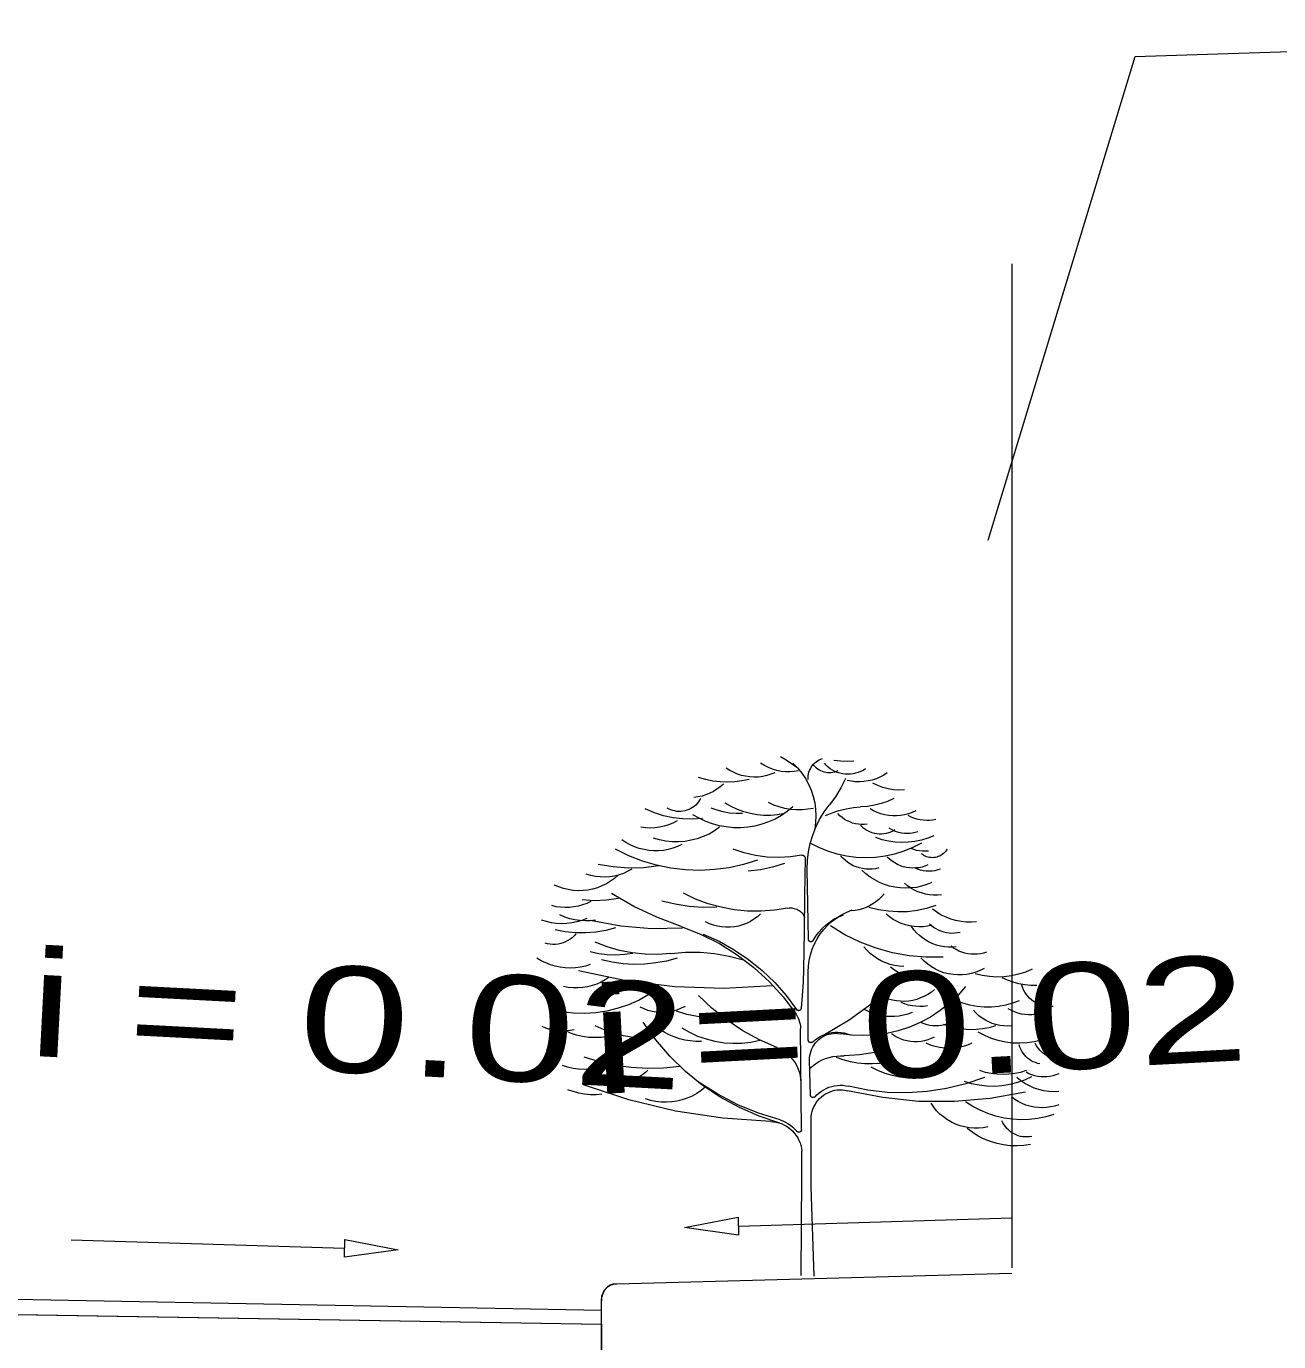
# Model space of a CAD drawing. Header units: metres. Extents: x 533049 to 537618, y 1849954 to 1852676.
# Drawn here: x 534394.6 to 534492.3, y 1850106.9 to 1850209.5 of the extents above; entities that cross this region are included whole.
import ezdxf

# ---------------------------------------------------------------- set-up
doc = ezdxf.new("R2010")
doc.units = ezdxf.units.M
doc.header["$LTSCALE"] = 2
for name, color, linetype, lineweight in [('2', 7, 'Continuous', 13), ('21', 7, 'Continuous', 13), ('3', 7, 'Continuous', 13), ('58', 7, 'Continuous', 13), ('59', 7, 'Continuous', 13), ('60', 7, 'Continuous', 13)]:
    doc.layers.add(name, color=color, linetype=linetype, lineweight=lineweight)

msp = doc.modelspace()

# ---------------------------------------------------------------- linework, layer by layer
at = {"layer": '2'}
for p, q in [((534455.58, 1850138.27), (534455.5, 1850143.75)), ((534455.57, 1850130.4), (534455.57, 1850135.72)), ((534455.05, 1850123.42), (534454.97, 1850131.3)), ((534455.74, 1850126.11), (534455.68, 1850128.84))]:
    msp.add_line(p, q, dxfattribs=at)
for points in [[(534453.41, 1850152.53), (534453.84, 1850152.26), (534454.26, 1850151.99), (534454.68, 1850151.71)], [(534452.97, 1850151.26), (534452.66, 1850151.14), (534452.34, 1850151.04), (534452.02, 1850150.97), (534451.69, 1850150.93), (534451.35, 1850150.92), (534451.02, 1850150.94), (534450.69, 1850150.99), (534450.37, 1850151.06), (534450.05, 1850151.16), (534449.75, 1850151.3), (534449.46, 1850151.45), (534449.18, 1850151.63)], [(534454.82, 1850151.41), (534454.48, 1850151.36), (534454.14, 1850151.33), (534453.79, 1850151.34), (534453.45, 1850151.37), (534453.11, 1850151.44), (534452.78, 1850151.54), (534452.46, 1850151.67), (534452.15, 1850151.82), (534451.85, 1850152.01)], [(534454.38, 1850152.01), (534454.74, 1850151.64), (534455.06, 1850151.24), (534455.35, 1850150.82), (534455.59, 1850150.37), (534455.8, 1850149.9), (534455.96, 1850149.41), (534456.08, 1850148.91), (534456.15, 1850148.41), (534456.17, 1850147.89), (534456.15, 1850147.38), (534456.09, 1850146.88)], [(534455.57, 1850150.74), (534455.56, 1850150.88), (534455.57, 1850151.03), (534455.6, 1850151.17), (534455.63, 1850151.3), (534455.68, 1850151.44), (534455.74, 1850151.57), (534455.8, 1850151.69), (534455.88, 1850151.81), (534455.97, 1850151.92), (534456.07, 1850152.02), (534456.18, 1850152.11), (534456.3, 1850152.2), (534456.42, 1850152.27), (534456.55, 1850152.33), (534456.68, 1850152.38)], [(534457.87, 1850151.41), (534457.75, 1850151.36), (534457.62, 1850151.31), (534457.48, 1850151.28), (534457.35, 1850151.26), (534457.21, 1850151.26), (534457.08, 1850151.26), (534456.94, 1850151.28), (534456.81, 1850151.31), (534456.68, 1850151.35), (534456.55, 1850151.4), (534456.43, 1850151.47), (534456.32, 1850151.54), (534456.21, 1850151.63), (534456.11, 1850151.72), (534456.02, 1850151.82), (534455.94, 1850151.93)], [(534460.03, 1850151.56), (534459.85, 1850151.45), (534459.66, 1850151.36), (534459.47, 1850151.28), (534459.27, 1850151.22), (534459.07, 1850151.17), (534458.86, 1850151.15), (534458.65, 1850151.14), (534458.45, 1850151.15), (534458.24, 1850151.18), (534458.04, 1850151.23), (534457.84, 1850151.29), (534457.65, 1850151.37), (534457.46, 1850151.47), (534457.29, 1850151.58), (534457.12, 1850151.71), (534456.97, 1850151.85), (534456.83, 1850152.01)], [(534459.13, 1850152.16), (534458.61, 1850152.13), (534458.09, 1850152.16), (534457.57, 1850152.23)], [(534450.96, 1850150.74), (534450.4, 1850150.62), (534449.84, 1850150.55), (534449.27, 1850150.52), (534448.7, 1850150.55), (534448.13, 1850150.61), (534447.57, 1850150.73), (534447.02, 1850150.89)], [(534458.47, 1850150.82), (534458.11, 1850150.09), (534457.69, 1850149.39), (534457.21, 1850148.74)], [(534461.73, 1850151.26), (534461.46, 1850151.08), (534461.17, 1850150.93), (534460.87, 1850150.8), (534460.56, 1850150.69), (534460.24, 1850150.62), (534459.92, 1850150.57), (534459.59, 1850150.55), (534459.26, 1850150.56), (534458.94, 1850150.6), (534458.61, 1850150.67)], [(534448.96, 1850150.37), (534448.71, 1850150.16), (534448.45, 1850149.97), (534448.18, 1850149.8), (534447.89, 1850149.66), (534447.59, 1850149.53), (534447.29, 1850149.44), (534446.97, 1850149.37), (534446.65, 1850149.33)], [(534463.07, 1850149.92), (534462.65, 1850149.91), (534462.23, 1850149.94), (534461.81, 1850150.01), (534461.4, 1850150.12), (534461, 1850150.26), (534460.62, 1850150.44)], [(534447.32, 1850147.69), (534446.56, 1850147.64), (534445.8, 1850147.66), (534445.04, 1850147.75), (534444.29, 1850147.91), (534443.57, 1850148.14), (534442.86, 1850148.44)], [(534447.17, 1850149.25), (534447.09, 1850149.12), (534447, 1850148.98), (534446.9, 1850148.86), (534446.79, 1850148.74), (534446.67, 1850148.64), (534446.54, 1850148.55), (534446.4, 1850148.46), (534446.26, 1850148.39), (534446.11, 1850148.34), (534445.96, 1850148.29), (534445.8, 1850148.26), (534445.64, 1850148.24), (534445.48, 1850148.24), (534445.32, 1850148.25), (534445.16, 1850148.28), (534445.01, 1850148.32), (534444.86, 1850148.37), (534444.71, 1850148.43), (534444.57, 1850148.51)], [(534454.38, 1850148.59), (534453.94, 1850148.23), (534453.48, 1850147.92), (534452.99, 1850147.65), (534452.48, 1850147.42), (534451.95, 1850147.24), (534451.41, 1850147.1), (534450.86, 1850147.01), (534450.3, 1850146.97), (534449.74, 1850146.97), (534449.18, 1850147.03), (534448.63, 1850147.13), (534448.09, 1850147.28), (534447.57, 1850147.47), (534447.06, 1850147.71), (534446.58, 1850147.99)], [(534450.44, 1850148.07), (534449.94, 1850148.07), (534449.44, 1850148.11), (534448.94, 1850148.2), (534448.46, 1850148.33), (534447.99, 1850148.51)], [(534453.71, 1850148.07), (534453.18, 1850147.97), (534452.65, 1850147.93), (534452.12, 1850147.93), (534451.59, 1850147.98), (534451.06, 1850148.07), (534450.55, 1850148.21), (534450.05, 1850148.39), (534449.57, 1850148.62), (534449.1, 1850148.88)], [(534455.99, 1850148.48), (534455.55, 1850148.41), (534455.1, 1850148.37), (534454.65, 1850148.37), (534454.2, 1850148.4), (534453.75, 1850148.48), (534453.31, 1850148.59), (534452.89, 1850148.74), (534452.47, 1850148.93)], [(534455.5, 1850143.75), (534455.52, 1850144.43), (534455.59, 1850145.09), (534455.73, 1850145.75), (534455.92, 1850146.39), (534456.16, 1850147.02), (534456.46, 1850147.62), (534456.81, 1850148.2), (534457.21, 1850148.74)], [(534456.91, 1850147.92), (534457.43, 1850148.14), (534457.97, 1850148.32), (534458.52, 1850148.45), (534459.09, 1850148.54), (534459.65, 1850148.59)], [(534462.25, 1850149.25), (534461.76, 1850149.03), (534461.25, 1850148.85), (534460.73, 1850148.72), (534460.19, 1850148.63), (534459.65, 1850148.59)], [(534463.96, 1850148.29), (534463.68, 1850148.16), (534463.39, 1850148.05), (534463.09, 1850147.97), (534462.78, 1850147.92), (534462.47, 1850147.89), (534462.16, 1850147.89), (534461.85, 1850147.92), (534461.54, 1850147.97), (534461.24, 1850148.05), (534460.95, 1850148.16), (534460.67, 1850148.28), (534460.4, 1850148.44)], [(534445.34, 1850147.51), (534445.01, 1850147.34), (534444.68, 1850147.2), (534444.33, 1850147.09), (534443.97, 1850147.02), (534443.61, 1850146.97), (534443.24, 1850146.95), (534442.87, 1850146.97), (534442.51, 1850147.01)], [(534460.17, 1850147.25), (534459.94, 1850147.23), (534459.71, 1850147.22), (534459.48, 1850147.24), (534459.26, 1850147.28), (534459.03, 1850147.34), (534458.81, 1850147.42), (534458.6, 1850147.51), (534458.4, 1850147.62), (534458.21, 1850147.76), (534458.04, 1850147.9), (534457.87, 1850148.07)], [(534465.52, 1850147.62), (534465.28, 1850147.57), (534465.04, 1850147.54), (534464.79, 1850147.53), (534464.54, 1850147.55), (534464.3, 1850147.58), (534464.05, 1850147.63), (534463.82, 1850147.71), (534463.59, 1850147.8), (534463.37, 1850147.92)], [(534448.66, 1850147.01), (534448.26, 1850146.73), (534447.83, 1850146.48), (534447.38, 1850146.28), (534446.91, 1850146.11), (534446.43, 1850145.99), (534445.94, 1850145.9), (534445.45, 1850145.87), (534444.95, 1850145.87), (534444.46, 1850145.92), (534443.97, 1850146.02), (534443.5, 1850146.15)], [(534462.33, 1850146.8), (534462.17, 1850146.71), (534462, 1850146.63), (534461.83, 1850146.57), (534461.65, 1850146.52), (534461.47, 1850146.49), (534461.29, 1850146.47), (534461.11, 1850146.47), (534460.92, 1850146.49), (534460.74, 1850146.52), (534460.56, 1850146.57), (534460.39, 1850146.64), (534460.23, 1850146.72), (534460.07, 1850146.81), (534459.92, 1850146.92), (534459.78, 1850147.04), (534459.65, 1850147.17)], [(534464.11, 1850146.65), (534463.91, 1850146.59), (534463.7, 1850146.55), (534463.49, 1850146.52), (534463.28, 1850146.52), (534463.07, 1850146.53), (534462.86, 1850146.55), (534462.65, 1850146.6), (534462.45, 1850146.66), (534462.25, 1850146.74), (534462.06, 1850146.84), (534461.88, 1850146.95)], [(534445.71, 1850145.66), (534445.37, 1850145.5), (534445.01, 1850145.37), (534444.64, 1850145.27), (534444.27, 1850145.2), (534443.89, 1850145.17), (534443.51, 1850145.17), (534443.13, 1850145.2), (534442.76, 1850145.26), (534442.39, 1850145.35), (534442.03, 1850145.48), (534441.68, 1850145.63), (534441.35, 1850145.82), (534441.04, 1850146.03)], [(534464.41, 1850145.76), (534463.73, 1850145.42), (534463.03, 1850145.14), (534462.31, 1850144.92), (534461.57, 1850144.76), (534460.82, 1850144.66), (534460.06, 1850144.63), (534459.31, 1850144.66), (534458.56, 1850144.76), (534457.82, 1850144.92), (534457.09, 1850145.14), (534456.39, 1850145.42), (534455.72, 1850145.76)], [(534465.38, 1850146.35), (534464.9, 1850146.16), (534464.4, 1850146.01), (534463.9, 1850145.9), (534463.38, 1850145.84), (534462.87, 1850145.82), (534462.35, 1850145.85), (534461.84, 1850145.92), (534461.33, 1850146.04), (534460.84, 1850146.21)], [(534464.96, 1850145.14), (534464.73, 1850145.13), (534464.49, 1850145.13), (534464.26, 1850145.16), (534464.03, 1850145.2), (534463.8, 1850145.26), (534463.58, 1850145.35)], [(534451.61, 1850144.43), (534450.52, 1850144.09), (534449.41, 1850143.85), (534448.27, 1850143.7), (534447.13, 1850143.64), (534445.99, 1850143.68), (534444.85, 1850143.82), (534443.73, 1850144.05), (534442.64, 1850144.37), (534441.57, 1850144.79), (534440.54, 1850145.29)], [(534455.08, 1850144.82), (534454.18, 1850144.69), (534453.27, 1850144.65), (534452.36, 1850144.68), (534451.46, 1850144.81), (534450.57, 1850145.01), (534449.71, 1850145.29)], [(534455.08, 1850144.82), (534455.1, 1850144.82), (534455.11, 1850144.82), (534455.13, 1850144.82), (534455.15, 1850144.82), (534455.17, 1850144.81), (534455.18, 1850144.81), (534455.2, 1850144.8), (534455.22, 1850144.79), (534455.23, 1850144.78), (534455.25, 1850144.77), (534455.26, 1850144.76), (534455.27, 1850144.75), (534455.28, 1850144.73), (534455.29, 1850144.72), (534455.3, 1850144.7), (534455.31, 1850144.68), (534455.31, 1850144.67), (534455.32, 1850144.65), (534455.32, 1850144.63), (534455.32, 1850144.61)], [(534455.32, 1850144.61), (534455.29, 1850141.72), (534455.25, 1850138.82), (534455.2, 1850135.93)], [(534461.07, 1850143.83), (534460.82, 1850143.77), (534460.57, 1850143.74), (534460.31, 1850143.73), (534460.06, 1850143.74), (534459.81, 1850143.78), (534459.56, 1850143.84), (534459.32, 1850143.91), (534459.08, 1850144.01), (534458.86, 1850144.13), (534458.65, 1850144.27), (534458.45, 1850144.43), (534458.26, 1850144.6), (534458.09, 1850144.79)], [(534464.91, 1850144.07), (534464.68, 1850143.98), (534464.45, 1850143.9), (534464.21, 1850143.85), (534463.96, 1850143.83), (534463.72, 1850143.82), (534463.47, 1850143.83), (534463.23, 1850143.87), (534462.99, 1850143.93), (534462.76, 1850144.01), (534462.53, 1850144.1), (534462.32, 1850144.22), (534462.11, 1850144.36), (534461.92, 1850144.51), (534461.74, 1850144.68)], [(534466.42, 1850145.31), (534466.35, 1850145.21), (534466.29, 1850145.12), (534466.21, 1850145.03), (534466.12, 1850144.95), (534466.03, 1850144.88), (534465.93, 1850144.82), (534465.83, 1850144.76), (534465.72, 1850144.72), (534465.61, 1850144.68), (534465.5, 1850144.65), (534465.38, 1850144.64), (534465.27, 1850144.63), (534465.15, 1850144.64), (534465.04, 1850144.65), (534464.92, 1850144.68), (534464.81, 1850144.71), (534464.7, 1850144.75), (534464.6, 1850144.81), (534464.5, 1850144.87), (534464.41, 1850144.94)], [(534440.75, 1850143.28), (534440.46, 1850143.02), (534440.15, 1850142.8), (534439.82, 1850142.6), (534439.48, 1850142.43), (534439.12, 1850142.29), (534438.75, 1850142.18), (534438.38, 1850142.11), (534438, 1850142.07), (534437.61, 1850142.06), (534437.23, 1850142.08), (534436.85, 1850142.14), (534436.48, 1850142.23), (534436.11, 1850142.35), (534435.76, 1850142.5)], [(534441.82, 1850143.75), (534441.5, 1850143.57), (534441.16, 1850143.41), (534440.81, 1850143.29), (534440.45, 1850143.2), (534440.08, 1850143.15), (534439.71, 1850143.12), (534439.34, 1850143.13), (534438.97, 1850143.17), (534438.61, 1850143.24), (534438.25, 1850143.34)], [(534443.91, 1850143.99), (534442.72, 1850143.85), (534441.53, 1850143.82), (534440.35, 1850143.91), (534439.17, 1850144.11)], [(534453.71, 1850144.18), (534452.78, 1850143.89), (534451.84, 1850143.69), (534450.88, 1850143.57)], [(534465.22, 1850142.69), (534464.83, 1850142.53), (534464.42, 1850142.41), (534464.01, 1850142.32), (534463.59, 1850142.27), (534463.17, 1850142.25), (534462.75, 1850142.27), (534462.33, 1850142.33), (534461.92, 1850142.42), (534461.52, 1850142.55), (534461.13, 1850142.71), (534460.76, 1850142.9), (534460.4, 1850143.12), (534460.06, 1850143.38), (534459.75, 1850143.66)], [(534465.9, 1850143.75), (534465.68, 1850143.68), (534465.46, 1850143.62), (534465.23, 1850143.59), (534465, 1850143.58), (534464.77, 1850143.59), (534464.54, 1850143.62), (534464.32, 1850143.67), (534464.1, 1850143.74), (534463.89, 1850143.83)], [(534465.97, 1850141.74), (534465.66, 1850141.72), (534465.35, 1850141.72), (534465.03, 1850141.74), (534464.73, 1850141.8), (534464.42, 1850141.88), (534464.13, 1850141.98), (534463.85, 1850142.11), (534463.57, 1850142.26), (534463.31, 1850142.44), (534463.07, 1850142.64)], [(534440.78, 1850141.46), (534439.83, 1850141.32), (534438.88, 1850141.28), (534437.93, 1850141.34)], [(534445.65, 1850139.26), (534443.77, 1850139.98), (534441.96, 1850140.83), (534440.21, 1850141.83)], [(534448.44, 1850140.77), (534447.35, 1850140.75), (534446.27, 1850140.83), (534445.2, 1850141), (534444.15, 1850141.25)], [(534453.97, 1850140.69), (534452.94, 1850140.53), (534451.89, 1850140.45), (534450.84, 1850140.46), (534449.8, 1850140.57), (534448.77, 1850140.76), (534447.76, 1850141.04), (534446.78, 1850141.41), (534445.83, 1850141.86)], [(534461.49, 1850141.82), (534461.29, 1850141.59), (534461.08, 1850141.38), (534460.85, 1850141.19), (534460.61, 1850141.03), (534460.35, 1850140.88), (534460.08, 1850140.75), (534459.81, 1850140.65), (534459.52, 1850140.57), (534459.23, 1850140.51), (534458.93, 1850140.48)], [(534438.61, 1850141.21), (534438.3, 1850141.07), (534437.97, 1850140.95), (534437.63, 1850140.85), (534437.29, 1850140.79), (534436.94, 1850140.75), (534436.6, 1850140.74), (534436.25, 1850140.76), (534435.9, 1850140.81), (534435.56, 1850140.89)], [(534451.86, 1850140.24), (534451.61, 1850140.02), (534451.34, 1850139.83), (534451.06, 1850139.65), (534450.76, 1850139.51), (534450.45, 1850139.39), (534450.13, 1850139.3), (534449.81, 1850139.24), (534449.48, 1850139.2), (534449.15, 1850139.2), (534448.81, 1850139.23), (534448.49, 1850139.29), (534448.17, 1850139.37), (534447.86, 1850139.48), (534447.55, 1850139.63)], [(534453.97, 1850140.69), (534454.08, 1850140.71), (534454.18, 1850140.72), (534454.28, 1850140.71), (534454.38, 1850140.7), (534454.48, 1850140.68), (534454.58, 1850140.65), (534454.68, 1850140.62), (534454.77, 1850140.57), (534454.86, 1850140.52), (534454.94, 1850140.46), (534455.02, 1850140.39), (534455.09, 1850140.32), (534455.15, 1850140.24), (534455.21, 1850140.15), (534455.26, 1850140.06), (534455.3, 1850139.97)], [(534455.57, 1850135.72), (534455.59, 1850136.17), (534455.65, 1850136.62), (534455.75, 1850137.06), (534455.89, 1850137.49), (534456.06, 1850137.91), (534456.27, 1850138.3), (534456.51, 1850138.68), (534456.79, 1850139.04), (534457.1, 1850139.37), (534457.43, 1850139.67), (534457.79, 1850139.94), (534458.17, 1850140.18), (534458.57, 1850140.39), (534458.99, 1850140.56)], [(534465.53, 1850140.89), (534464.8, 1850140.67), (534464.06, 1850140.51), (534463.31, 1850140.42), (534462.55, 1850140.4), (534461.8, 1850140.45), (534461.05, 1850140.56), (534460.31, 1850140.74)], [(534465.22, 1850139.36), (534464.88, 1850139.29), (534464.54, 1850139.25), (534464.19, 1850139.24), (534463.84, 1850139.26), (534463.5, 1850139.31), (534463.16, 1850139.39), (534462.83, 1850139.51), (534462.51, 1850139.65), (534462.2, 1850139.82), (534461.91, 1850140.01), (534461.64, 1850140.23)], [(534468.71, 1850139.63), (534468.31, 1850139.6), (534467.9, 1850139.6), (534467.49, 1850139.65), (534467.09, 1850139.72), (534466.7, 1850139.84), (534466.32, 1850139.98), (534465.95, 1850140.16), (534465.6, 1850140.37), (534465.27, 1850140.61)], [(534438.29, 1850139.89), (534437.92, 1850139.74), (534437.53, 1850139.63), (534437.14, 1850139.55), (534436.74, 1850139.5), (534436.34, 1850139.48), (534435.93, 1850139.5), (534435.54, 1850139.56), (534435.14, 1850139.65), (534434.76, 1850139.77)], [(534438.97, 1850139.77), (534438.57, 1850139.71), (534438.16, 1850139.7), (534437.76, 1850139.72), (534437.36, 1850139.78), (534436.96, 1850139.87), (534436.58, 1850140), (534436.2, 1850140.17)], [(534445.75, 1850139.13), (534443.34, 1850139.09), (534440.94, 1850139.29), (534438.57, 1850139.73)], [(534445.65, 1850139.26), (534447.17, 1850138.66), (534448.64, 1850137.93), (534450.03, 1850137.06), (534451.33, 1850136.06), (534452.54, 1850134.95), (534453.64, 1850133.74), (534454.62, 1850132.42)], [(534455.96, 1850138.18), (534456.17, 1850138.51), (534456.4, 1850138.83), (534456.67, 1850139.12), (534456.96, 1850139.39), (534457.27, 1850139.63), (534457.6, 1850139.85), (534457.95, 1850140.03), (534458.32, 1850140.18)], [(534466.09, 1850136.86), (534464.77, 1850136.86), (534463.45, 1850136.98), (534462.14, 1850137.22), (534460.86, 1850137.57), (534459.62, 1850138.04), (534458.43, 1850138.62), (534457.3, 1850139.31)], [(534467.12, 1850137.68), (534466.81, 1850137.65), (534466.5, 1850137.65), (534466.19, 1850137.68), (534465.89, 1850137.74), (534465.59, 1850137.81), (534465.3, 1850137.92), (534465.01, 1850138.05), (534464.75, 1850138.2), (534464.49, 1850138.37), (534464.25, 1850138.57), (534464.03, 1850138.78), (534463.82, 1850139.01), (534463.64, 1850139.26)], [(534467.42, 1850138.8), (534467.21, 1850138.76), (534466.99, 1850138.74), (534466.78, 1850138.73), (534466.56, 1850138.74), (534466.35, 1850138.77), (534466.14, 1850138.82), (534465.93, 1850138.89), (534465.73, 1850138.97), (534465.54, 1850139.07), (534465.35, 1850139.19), (534465.18, 1850139.32), (534465.02, 1850139.47)], [(534437.45, 1850138.68), (534437.31, 1850138.53), (534437.16, 1850138.39), (534437, 1850138.27), (534436.82, 1850138.16), (534436.64, 1850138.07), (534436.45, 1850137.99), (534436.26, 1850137.93), (534436.05, 1850137.89), (534435.85, 1850137.87), (534435.65, 1850137.86), (534435.44, 1850137.88), (534435.24, 1850137.91), (534435.04, 1850137.96)], [(534440.54, 1850139.17), (534439.77, 1850138.96), (534438.99, 1850138.83), (534438.2, 1850138.77), (534437.41, 1850138.78), (534436.62, 1850138.86), (534435.84, 1850139)], [(534447.37, 1850138.66), (534448.61, 1850138.11), (534449.8, 1850137.45), (534450.92, 1850136.7), (534451.98, 1850135.84), (534452.96, 1850134.9), (534453.85, 1850133.88), (534454.65, 1850132.79)], [(534455.96, 1850138.18), (534455.95, 1850138.16), (534455.94, 1850138.15), (534455.93, 1850138.13), (534455.92, 1850138.12), (534455.9, 1850138.11), (534455.89, 1850138.1), (534455.87, 1850138.09), (534455.85, 1850138.09), (534455.84, 1850138.08), (534455.82, 1850138.08), (534455.8, 1850138.07), (534455.78, 1850138.07), (534455.77, 1850138.07), (534455.75, 1850138.07), (534455.73, 1850138.08), (534455.71, 1850138.08), (534455.7, 1850138.09), (534455.68, 1850138.1), (534455.67, 1850138.11), (534455.65, 1850138.12), (534455.64, 1850138.13), (534455.63, 1850138.14), (534455.62, 1850138.16), (534455.61, 1850138.17), (534455.6, 1850138.19), (534455.59, 1850138.2), (534455.59, 1850138.22), (534455.58, 1850138.24), (534455.58, 1850138.26), (534455.58, 1850138.27)], [(534441.9, 1850137.16), (534441.23, 1850137.07), (534440.56, 1850137.03), (534439.89, 1850137.06), (534439.23, 1850137.14), (534438.57, 1850137.29)], [(534444.85, 1850137.16), (534443.85, 1850137.09), (534442.84, 1850137.1), (534441.84, 1850137.2), (534440.85, 1850137.39), (534439.88, 1850137.67), (534438.94, 1850138.03)], [(534444.85, 1850137.16), (534445.99, 1850137.25), (534447.13, 1850137.25), (534448.27, 1850137.15), (534449.4, 1850136.96), (534450.51, 1850136.67)], [(534463.02, 1850136.14), (534462.67, 1850136.17), (534462.31, 1850136.22), (534461.96, 1850136.31), (534461.63, 1850136.42), (534461.3, 1850136.57), (534460.98, 1850136.74), (534460.68, 1850136.94), (534460.4, 1850137.16), (534460.14, 1850137.41), (534459.91, 1850137.68)], [(534469.47, 1850137.27), (534469.24, 1850137.19), (534469, 1850137.14), (534468.76, 1850137.11), (534468.51, 1850137.1), (534468.27, 1850137.11), (534468.03, 1850137.14), (534467.79, 1850137.19), (534467.56, 1850137.26), (534467.33, 1850137.35), (534467.11, 1850137.46), (534466.9, 1850137.58), (534466.71, 1850137.73)], [(534438.57, 1850136.3), (534438.2, 1850136.18), (534437.81, 1850136.1), (534437.42, 1850136.04), (534437.02, 1850136.02), (534436.62, 1850136.04), (534436.23, 1850136.08), (534435.84, 1850136.16), (534435.46, 1850136.27), (534435.09, 1850136.42), (534434.73, 1850136.59), (534434.39, 1850136.79)], [(534445.34, 1850136.79), (534444.52, 1850136.57), (534443.67, 1850136.42), (534442.82, 1850136.33), (534441.97, 1850136.31), (534441.12, 1850136.36), (534440.27, 1850136.48), (534439.44, 1850136.67)], [(534469.31, 1850135.99), (534468.99, 1850135.83), (534468.65, 1850135.69), (534468.31, 1850135.59), (534467.95, 1850135.52), (534467.59, 1850135.49), (534467.23, 1850135.48), (534466.87, 1850135.51), (534466.51, 1850135.57), (534466.16, 1850135.66), (534465.82, 1850135.78), (534465.5, 1850135.93), (534465.18, 1850136.11), (534464.89, 1850136.32), (534464.61, 1850136.55), (534464.35, 1850136.81)], [(534440.05, 1850135.32), (534439.74, 1850135.11), (534439.41, 1850134.93), (534439.07, 1850134.77), (534438.71, 1850134.65), (534438.35, 1850134.56), (534437.98, 1850134.5), (534437.6, 1850134.47), (534437.23, 1850134.47), (534436.85, 1850134.51), (534436.48, 1850134.58)], [(534452.78, 1850134.64), (534448.98, 1850134.43), (534445.16, 1850134.56), (534441.38, 1850135.02), (534437.65, 1850135.81)], [(534455.2, 1850135.93), (534455.17, 1850134.91), (534455.11, 1850133.89), (534455.02, 1850132.88)], [(534464.92, 1850135.53), (534464.69, 1850135.45), (534464.45, 1850135.4), (534464.22, 1850135.36), (534463.98, 1850135.35), (534463.74, 1850135.35), (534463.5, 1850135.38), (534463.26, 1850135.42), (534463.03, 1850135.49), (534462.81, 1850135.57), (534462.59, 1850135.68), (534462.38, 1850135.8), (534462.19, 1850135.94), (534462, 1850136.09)], [(534473.05, 1850135.94), (534472.52, 1850135.71), (534471.98, 1850135.54), (534471.42, 1850135.41), (534470.86, 1850135.34), (534470.29, 1850135.32), (534469.72, 1850135.36), (534469.15, 1850135.44), (534468.6, 1850135.58)], [(534473.41, 1850134.66), (534472.94, 1850134.66), (534472.47, 1850134.7), (534472.01, 1850134.79), (534471.56, 1850134.91), (534471.12, 1850135.07), (534470.7, 1850135.27)], [(534443.86, 1850134.45), (534443.14, 1850133.96), (534442.37, 1850133.52), (534441.56, 1850133.16), (534440.73, 1850132.88), (534439.87, 1850132.67), (534439, 1850132.53), (534438.12, 1850132.48), (534437.24, 1850132.5), (534436.36, 1850132.61)], [(534462.26, 1850134.71), (534460.57, 1850133.25), (534458.76, 1850131.95), (534456.84, 1850130.82)], [(534467.85, 1850134.58), (534467.25, 1850133.89), (534466.58, 1850133.27), (534465.87, 1850132.7), (534465.1, 1850132.2), (534464.3, 1850131.77), (534463.46, 1850131.41), (534462.59, 1850131.12), (534461.7, 1850130.92), (534460.8, 1850130.79), (534459.88, 1850130.75), (534458.97, 1850130.78), (534458.07, 1850130.9)], [(534465.43, 1850134.35), (534465.18, 1850134.15), (534464.91, 1850133.97), (534464.63, 1850133.82), (534464.34, 1850133.69), (534464.04, 1850133.58), (534463.73, 1850133.5), (534463.41, 1850133.45), (534463.09, 1850133.42), (534462.77, 1850133.43), (534462.45, 1850133.46), (534462.14, 1850133.51), (534461.83, 1850133.59), (534461.53, 1850133.7), (534461.24, 1850133.84)], [(534474.68, 1850133.02), (534474.48, 1850133.01), (534474.28, 1850133.02), (534474.08, 1850133.04), (534473.88, 1850133.08), (534473.69, 1850133.14), (534473.5, 1850133.22), (534473.32, 1850133.31), (534473.15, 1850133.42), (534472.99, 1850133.54), (534472.84, 1850133.67), (534472.7, 1850133.82), (534472.58, 1850133.98), (534472.47, 1850134.15), (534472.37, 1850134.33), (534472.29, 1850134.52), (534472.23, 1850134.71)], [(534445.97, 1850133.03), (534445.67, 1850132.88), (534445.36, 1850132.76), (534445.04, 1850132.67), (534444.71, 1850132.6), (534444.38, 1850132.57), (534444.05, 1850132.56), (534443.72, 1850132.59), (534443.39, 1850132.64), (534443.07, 1850132.72), (534442.76, 1850132.83), (534442.45, 1850132.96)], [(534453.12, 1850129.81), (534451.77, 1850130.42), (534450.48, 1850131.13), (534449.24, 1850131.95), (534448.08, 1850132.87), (534447, 1850133.87)], [(534464.87, 1850133.07), (534464.57, 1850133.03), (534464.27, 1850133.02), (534463.97, 1850133.04), (534463.68, 1850133.07), (534463.38, 1850133.13), (534463.1, 1850133.22), (534462.82, 1850133.33)], [(534472.03, 1850133.47), (534471.51, 1850133.28), (534470.97, 1850133.13), (534470.41, 1850133.03), (534469.86, 1850132.98), (534469.29, 1850132.98), (534468.74, 1850133.03), (534468.18, 1850133.13), (534467.64, 1850133.28), (534467.11, 1850133.47)], [(534448.64, 1850132.12), (534447.79, 1850132.13), (534446.94, 1850132.23), (534446.11, 1850132.41), (534445.3, 1850132.66)], [(534454.62, 1850132.42), (534454.71, 1850132.28), (534454.79, 1850132.12), (534454.85, 1850131.97), (534454.9, 1850131.8), (534454.94, 1850131.64), (534454.96, 1850131.47), (534454.97, 1850131.3)], [(534455.02, 1850132.88), (534455.02, 1850132.86), (534455.02, 1850132.84), (534455.01, 1850132.83), (534455, 1850132.81), (534454.99, 1850132.79), (534454.98, 1850132.78), (534454.97, 1850132.77), (534454.96, 1850132.75), (534454.95, 1850132.74), (534454.93, 1850132.73), (534454.92, 1850132.72), (534454.9, 1850132.71), (534454.89, 1850132.71), (534454.87, 1850132.7), (534454.85, 1850132.7), (534454.83, 1850132.69), (534454.82, 1850132.69), (534454.8, 1850132.7), (534454.78, 1850132.7), (534454.76, 1850132.7), (534454.75, 1850132.71), (534454.73, 1850132.72), (534454.71, 1850132.72), (534454.7, 1850132.73), (534454.68, 1850132.74), (534454.67, 1850132.76), (534454.66, 1850132.77), (534454.65, 1850132.79)], [(534463.69, 1850132.56), (534463.35, 1850132.43), (534463.01, 1850132.34), (534462.66, 1850132.27), (534462.3, 1850132.23), (534461.95, 1850132.23), (534461.59, 1850132.25), (534461.24, 1850132.31), (534460.89, 1850132.39), (534460.55, 1850132.5), (534460.22, 1850132.65), (534459.91, 1850132.81)], [(534471.42, 1850131.5), (534471.12, 1850131.49), (534470.82, 1850131.5), (534470.52, 1850131.54), (534470.22, 1850131.61), (534469.93, 1850131.7), (534469.66, 1850131.82), (534469.39, 1850131.96), (534469.13, 1850132.12), (534468.89, 1850132.3), (534468.67, 1850132.51), (534468.47, 1850132.73)], [(534474.13, 1850132.61), (534473.86, 1850132.51), (534473.59, 1850132.44), (534473.32, 1850132.39), (534473.04, 1850132.37), (534472.76, 1850132.36), (534472.48, 1850132.39), (534472.21, 1850132.43), (534471.93, 1850132.51), (534471.67, 1850132.6), (534471.42, 1850132.72), (534471.17, 1850132.85)], [(534437.3, 1850131.21), (534436.99, 1850131.15), (534436.67, 1850131.11), (534436.35, 1850131.1), (534436.04, 1850131.12), (534435.72, 1850131.16), (534435.41, 1850131.23), (534435.11, 1850131.33), (534434.81, 1850131.45)], [(534440.39, 1850130.78), (534439.91, 1850130.67), (534439.43, 1850130.61), (534438.94, 1850130.59), (534438.45, 1850130.61), (534437.96, 1850130.68), (534437.48, 1850130.79), (534437.02, 1850130.95), (534436.57, 1850131.14)], [(534443.48, 1850130.54), (534442.7, 1850130.54), (534441.92, 1850130.6), (534441.15, 1850130.73), (534440.39, 1850130.93), (534439.65, 1850131.19), (534438.94, 1850131.51)], [(534453.36, 1850123.93), (534451.75, 1850124.46), (534450.2, 1850125.13), (534448.71, 1850125.94), (534447.3, 1850126.89), (534445.99, 1850127.96), (534444.77, 1850129.14), (534443.67, 1850130.43), (534442.69, 1850131.81)], [(534447.24, 1850130.3), (534446.81, 1850130.29), (534446.37, 1850130.33), (534445.94, 1850130.4), (534445.52, 1850130.51), (534445.11, 1850130.65), (534444.71, 1850130.82), (534444.33, 1850131.03), (534443.97, 1850131.27)], [(534451.79, 1850130.36), (534451.1, 1850130.22), (534450.4, 1850130.14), (534449.7, 1850130.13), (534449, 1850130.17), (534448.31, 1850130.28), (534447.63, 1850130.46), (534446.97, 1850130.69), (534446.33, 1850130.98), (534445.73, 1850131.33)], [(534455.92, 1850130.25), (534456.1, 1850130.41), (534456.29, 1850130.55), (534456.5, 1850130.68), (534456.72, 1850130.78), (534456.94, 1850130.87), (534457.17, 1850130.94), (534457.41, 1850130.98), (534457.65, 1850131.01), (534457.89, 1850131.01), (534458.13, 1850131), (534458.37, 1850130.96), (534458.6, 1850130.9), (534458.83, 1850130.82)], [(534466.62, 1850131.75), (534466.41, 1850131.66), (534466.19, 1850131.59), (534465.97, 1850131.54), (534465.74, 1850131.51), (534465.52, 1850131.5), (534465.29, 1850131.51), (534465.06, 1850131.54), (534464.84, 1850131.59), (534464.62, 1850131.66), (534464.41, 1850131.75)], [(534470.19, 1850131.5), (534469.69, 1850131.36), (534469.18, 1850131.27), (534468.67, 1850131.22), (534468.15, 1850131.21), (534467.63, 1850131.25), (534467.12, 1850131.33), (534466.62, 1850131.46), (534466.13, 1850131.62)], [(534473.76, 1850130.39), (534473.21, 1850130.26), (534472.65, 1850130.18), (534472.08, 1850130.15), (534471.52, 1850130.17), (534470.95, 1850130.24), (534470.4, 1850130.36), (534469.86, 1850130.53), (534469.34, 1850130.75), (534468.84, 1850131.01)], [(534455.92, 1850130.25), (534455.9, 1850130.24), (534455.89, 1850130.23), (534455.88, 1850130.22), (534455.86, 1850130.21), (534455.84, 1850130.2), (534455.83, 1850130.2), (534455.81, 1850130.2), (534455.79, 1850130.19), (534455.77, 1850130.19), (534455.76, 1850130.19), (534455.74, 1850130.2), (534455.72, 1850130.2), (534455.7, 1850130.21), (534455.69, 1850130.21), (534455.67, 1850130.22), (534455.66, 1850130.23), (534455.64, 1850130.24), (534455.63, 1850130.25), (534455.62, 1850130.27), (534455.61, 1850130.28), (534455.6, 1850130.3), (534455.59, 1850130.31), (534455.58, 1850130.33), (534455.58, 1850130.34), (534455.58, 1850130.36), (534455.57, 1850130.38), (534455.57, 1850130.4)], [(534455.68, 1850128.84), (534455.68, 1850129.02), (534455.7, 1850129.2), (534455.74, 1850129.38), (534455.79, 1850129.55), (534455.85, 1850129.72), (534455.93, 1850129.88), (534456.03, 1850130.03), (534456.14, 1850130.18), (534456.26, 1850130.31), (534456.39, 1850130.44), (534456.53, 1850130.55), (534456.68, 1850130.65), (534456.84, 1850130.73), (534457, 1850130.8), (534457.17, 1850130.86), (534457.35, 1850130.9), (534457.53, 1850130.92), (534457.71, 1850130.93), (534457.89, 1850130.92), (534458.07, 1850130.9)], [(534465.39, 1850130.64), (534465.15, 1850130.52), (534464.9, 1850130.42), (534464.64, 1850130.35), (534464.37, 1850130.3), (534464.1, 1850130.27), (534463.83, 1850130.27), (534463.56, 1850130.29), (534463.29, 1850130.33), (534463.03, 1850130.4), (534462.78, 1850130.49), (534462.53, 1850130.6), (534462.29, 1850130.73), (534462.07, 1850130.88)], [(534468.34, 1850130.15), (534468, 1850130.01), (534467.65, 1850129.9), (534467.29, 1850129.83), (534466.93, 1850129.78), (534466.56, 1850129.77), (534466.19, 1850129.78), (534465.83, 1850129.83), (534465.47, 1850129.9), (534465.12, 1850130.01), (534464.78, 1850130.15)], [(534473.63, 1850128.54), (534473.46, 1850128.58), (534473.29, 1850128.64), (534473.13, 1850128.71), (534472.97, 1850128.79), (534472.83, 1850128.88), (534472.69, 1850128.99), (534472.56, 1850129.11), (534472.44, 1850129.24), (534472.33, 1850129.38), (534472.24, 1850129.53), (534472.15, 1850129.69), (534472.09, 1850129.85), (534472.03, 1850130.02)], [(534475.48, 1850128.79), (534475.25, 1850128.8), (534475.03, 1850128.84), (534474.81, 1850128.89), (534474.59, 1850128.96), (534474.38, 1850129.05), (534474.18, 1850129.16), (534474, 1850129.29), (534473.82, 1850129.43), (534473.66, 1850129.59), (534473.51, 1850129.76), (534473.38, 1850129.95), (534473.27, 1850130.15)], [(534445.54, 1850128.35), (534444.29, 1850128.22), (534443.03, 1850128.18), (534441.77, 1850128.25), (534440.52, 1850128.43), (534439.29, 1850128.7), (534438.09, 1850129.08)], [(534453.12, 1850129.81), (534453.37, 1850129.7), (534453.6, 1850129.57), (534453.82, 1850129.41), (534454.03, 1850129.24), (534454.22, 1850129.05), (534454.4, 1850128.84), (534454.55, 1850128.62), (534454.68, 1850128.38), (534454.79, 1850128.14), (534454.88, 1850127.88), (534454.94, 1850127.62), (534454.98, 1850127.35), (534455, 1850127.08)], [(534455.67, 1850128.18), (534455.9, 1850128.37), (534456.13, 1850128.55), (534456.38, 1850128.71), (534456.65, 1850128.85), (534456.92, 1850128.96), (534457.2, 1850129.05), (534457.49, 1850129.11), (534457.79, 1850129.15), (534458.08, 1850129.17), (534458.38, 1850129.16)], [(534461.7, 1850128.67), (534461.14, 1850128.58), (534460.56, 1850128.54), (534459.99, 1850128.54), (534459.42, 1850128.6), (534458.86, 1850128.7), (534458.3, 1850128.85), (534457.77, 1850129.04)], [(534461.95, 1850129.65), (534460.77, 1850129.42), (534459.58, 1850129.25), (534458.38, 1850129.16)], [(534439.78, 1850128.42), (534439.37, 1850128.28), (534438.95, 1850128.19), (534438.52, 1850128.13), (534438.09, 1850128.11), (534437.65, 1850128.13), (534437.22, 1850128.19), (534436.8, 1850128.28), (534436.39, 1850128.42)], [(534443.06, 1850128.05), (534442.87, 1850127.87), (534442.66, 1850127.72), (534442.44, 1850127.57), (534442.21, 1850127.45), (534441.97, 1850127.35), (534441.73, 1850127.26), (534441.47, 1850127.2), (534441.21, 1850127.16), (534440.95, 1850127.14), (534440.69, 1850127.14)], [(534464.53, 1850127.44), (534463.93, 1850127.41), (534463.33, 1850127.43), (534462.73, 1850127.5), (534462.14, 1850127.63), (534461.57, 1850127.8), (534461.01, 1850128.03), (534460.47, 1850128.3)], [(534472.58, 1850128.02), (534472.13, 1850127.88), (534471.68, 1850127.79), (534471.23, 1850127.73), (534470.77, 1850127.71), (534470.31, 1850127.73), (534469.85, 1850127.79), (534469.4, 1850127.88), (534468.96, 1850128.02)], [(534475.11, 1850127.77), (534474.89, 1850127.68), (534474.66, 1850127.62), (534474.43, 1850127.57), (534474.19, 1850127.54), (534473.95, 1850127.53), (534473.71, 1850127.54), (534473.47, 1850127.57), (534473.24, 1850127.62), (534473.01, 1850127.69), (534472.79, 1850127.78), (534472.58, 1850127.89)], [(534452.64, 1850124.05), (534448.91, 1850124.3), (534445.21, 1850124.86), (534441.58, 1850125.73), (534438.03, 1850126.9)], [(534453.37, 1850124.17), (534451.7, 1850124.69), (534450.08, 1850125.36), (534448.53, 1850126.17), (534447.05, 1850127.1)], [(534456.1, 1850125.98), (534456.25, 1850126.14), (534456.42, 1850126.28), (534456.6, 1850126.42), (534456.78, 1850126.53), (534456.98, 1850126.63), (534457.19, 1850126.72), (534457.4, 1850126.78), (534457.61, 1850126.83), (534457.83, 1850126.86), (534458.05, 1850126.87), (534458.28, 1850126.87), (534458.5, 1850126.84), (534458.71, 1850126.8)], [(534469.32, 1850127.47), (534467.86, 1850126.98), (534466.36, 1850126.62), (534464.84, 1850126.38), (534463.3, 1850126.29), (534461.76, 1850126.32), (534460.22, 1850126.49), (534458.71, 1850126.8)], [(534473, 1850127.53), (534472.45, 1850127.28), (534471.89, 1850127.08), (534471.31, 1850126.93), (534470.71, 1850126.83), (534470.11, 1850126.79), (534469.51, 1850126.8), (534468.91, 1850126.87), (534468.32, 1850126.99), (534467.75, 1850127.17)], [(534475.11, 1850126.39), (534474.72, 1850126.37), (534474.33, 1850126.39), (534473.94, 1850126.45), (534473.56, 1850126.54), (534473.19, 1850126.66), (534472.83, 1850126.82), (534472.48, 1850127.01), (534472.16, 1850127.23), (534471.85, 1850127.47)], [(534439.48, 1850126.17), (534439.03, 1850126.13), (534438.58, 1850126.13), (534438.12, 1850126.17), (534437.68, 1850126.26), (534437.24, 1850126.38), (534436.81, 1850126.53)], [(534447.54, 1850126.72), (534447.22, 1850126.46), (534446.87, 1850126.23), (534446.51, 1850126.03), (534446.13, 1850125.87), (534445.74, 1850125.73), (534445.33, 1850125.64), (534444.92, 1850125.58), (534444.51, 1850125.55), (534444.09, 1850125.56), (534443.68, 1850125.61), (534443.27, 1850125.69), (534442.88, 1850125.81)], [(534456.1, 1850125.98), (534456.09, 1850125.96), (534456.07, 1850125.95), (534456.06, 1850125.94), (534456.04, 1850125.93), (534456.03, 1850125.92), (534456.01, 1850125.92), (534455.99, 1850125.91), (534455.98, 1850125.91), (534455.96, 1850125.91), (534455.94, 1850125.91), (534455.92, 1850125.91), (534455.9, 1850125.91), (534455.89, 1850125.92), (534455.87, 1850125.92), (534455.85, 1850125.93), (534455.84, 1850125.94), (534455.82, 1850125.95), (534455.81, 1850125.96), (534455.8, 1850125.98), (534455.78, 1850125.99), (534455.77, 1850126), (534455.77, 1850126.02), (534455.76, 1850126.04), (534455.75, 1850126.05), (534455.75, 1850126.07), (534455.74, 1850126.09), (534455.74, 1850126.11)], [(534455.8, 1850124.23), (534455.81, 1850124.43), (534455.83, 1850124.63), (534455.87, 1850124.82), (534455.93, 1850125.01), (534456.01, 1850125.19), (534456.1, 1850125.36), (534456.2, 1850125.53), (534456.32, 1850125.69), (534456.45, 1850125.83), (534456.6, 1850125.97), (534456.75, 1850126.09), (534456.92, 1850126.2), (534457.09, 1850126.29), (534457.27, 1850126.37), (534457.46, 1850126.43), (534457.65, 1850126.48), (534457.84, 1850126.51), (534458.04, 1850126.52), (534458.24, 1850126.51), (534458.43, 1850126.49), (534458.63, 1850126.45)], [(534472.53, 1850126.33), (534469.77, 1850125.83), (534466.97, 1850125.6), (534464.17, 1850125.62), (534461.38, 1850125.91), (534458.63, 1850126.45)], [(534475.11, 1850125.34), (534474.8, 1850125.25), (534474.48, 1850125.18), (534474.16, 1850125.13), (534473.84, 1850125.12), (534473.51, 1850125.13), (534473.19, 1850125.17), (534472.87, 1850125.24), (534472.56, 1850125.33), (534472.25, 1850125.45), (534471.96, 1850125.6), (534471.69, 1850125.77), (534471.42, 1850125.96)], [(534469.58, 1850123.62), (534469.22, 1850123.56), (534468.85, 1850123.53), (534468.49, 1850123.53), (534468.13, 1850123.56), (534467.77, 1850123.63), (534467.42, 1850123.72), (534467.07, 1850123.85), (534466.74, 1850124), (534466.43, 1850124.19), (534466.13, 1850124.4), (534465.85, 1850124.63), (534465.59, 1850124.89), (534465.36, 1850125.17), (534465.15, 1850125.47)], [(534474.74, 1850124.6), (534474.11, 1850124.42), (534473.47, 1850124.29), (534472.82, 1850124.21), (534472.16, 1850124.19), (534471.51, 1850124.23), (534470.86, 1850124.32), (534470.22, 1850124.47), (534469.59, 1850124.67), (534468.99, 1850124.93), (534468.41, 1850125.23), (534467.85, 1850125.59)], [(534452.64, 1850124.05), (534452.85, 1850124.03), (534453.06, 1850124), (534453.27, 1850123.95), (534453.48, 1850123.88), (534453.68, 1850123.79), (534453.87, 1850123.69), (534454.04, 1850123.57), (534454.21, 1850123.43), (534454.37, 1850123.29), (534454.51, 1850123.12), (534454.64, 1850122.95), (534454.75, 1850122.77), (534454.85, 1850122.57), (534454.93, 1850122.37), (534454.99, 1850122.17), (534455.04, 1850121.96), (534455.06, 1850121.74)], [(534453.37, 1850124.17), (534453.58, 1850124.09), (534453.79, 1850124), (534453.99, 1850123.89), (534454.18, 1850123.76), (534454.36, 1850123.61), (534454.53, 1850123.46), (534454.68, 1850123.29)], [(534456.04, 1850111.97), (534455.8, 1850118.94), (534455.8, 1850124.23)], [(534473.02, 1850122.88), (534472.84, 1850122.85), (534472.67, 1850122.84), (534472.49, 1850122.84), (534472.31, 1850122.86), (534472.13, 1850122.89), (534471.96, 1850122.94), (534471.79, 1850123), (534471.63, 1850123.08), (534471.48, 1850123.17), (534471.33, 1850123.27), (534471.19, 1850123.39), (534471.07, 1850123.51), (534470.95, 1850123.65), (534470.85, 1850123.8), (534470.76, 1850123.95), (534470.68, 1850124.11)], [(534455.05, 1850123.42), (534455.05, 1850123.4), (534455.04, 1850123.38), (534455.04, 1850123.36), (534455.03, 1850123.35), (534455.03, 1850123.33), (534455.02, 1850123.31), (534455.01, 1850123.3), (534455, 1850123.28), (534454.99, 1850123.27), (534454.97, 1850123.26), (534454.96, 1850123.25), (534454.94, 1850123.24), (534454.93, 1850123.23), (534454.91, 1850123.22), (534454.89, 1850123.22), (534454.88, 1850123.21), (534454.86, 1850123.21), (534454.84, 1850123.21), (534454.82, 1850123.21), (534454.81, 1850123.21), (534454.79, 1850123.22), (534454.77, 1850123.22), (534454.75, 1850123.23), (534454.74, 1850123.24), (534454.72, 1850123.25), (534454.71, 1850123.26), (534454.7, 1850123.27), (534454.68, 1850123.29)], [(534472.9, 1850122.26), (534472.38, 1850122.18), (534471.86, 1850122.15), (534471.33, 1850122.16), (534470.81, 1850122.22), (534470.3, 1850122.33), (534469.8, 1850122.48), (534469.31, 1850122.67), (534468.84, 1850122.9), (534468.4, 1850123.18), (534467.98, 1850123.5)], [(534455.02, 1850112.03), (534455.08, 1850119.75), (534455.06, 1850121.74)]]:
    msp.add_lwpolyline(points, dxfattribs=at)
at = {"layer": '21'}
for p, q in [((534450.12, 1850115.89), (534471.46, 1850116.54)), ((534419.4, 1850114.15), (534398.06, 1850114.8))]:
    msp.add_line(p, q, dxfattribs=at)
msp.add_lwpolyline([(534469.61, 1850169.4), (534481.08, 1850207.16), (534554.57, 1850209.51)], dxfattribs=at)
for points in [[(534450.14, 1850115.19), (534445.93, 1850115.77), (534450.1, 1850116.59)], [(534419.42, 1850114.85), (534423.59, 1850114.03), (534419.38, 1850113.45)]]:
    msp.add_lwpolyline(points, close=True, dxfattribs=at)
at = {"layer": '3'}
msp.add_line((534471.46, 1850190.98), (534471.46, 1850112.64), dxfattribs=at)
at = {"layer": '58'}
for p, q in [((534387.45, 1850109.08), (534439.45, 1850108.24)), ((534439.45, 1850108.24), (534439.46, 1850098.64))]:
    msp.add_line(p, q, dxfattribs=at)
msp.add_lwpolyline([(534439.45, 1850108.24), (534439.45, 1850110.18), (534439.46, 1850110.25), (534439.46, 1850110.31), (534439.47, 1850110.37), (534439.48, 1850110.44), (534439.5, 1850110.5), (534439.52, 1850110.56), (534439.54, 1850110.62), (534439.56, 1850110.68), (534439.59, 1850110.74), (534439.62, 1850110.8), (534439.66, 1850110.85), (534439.7, 1850110.9), (534439.74, 1850110.95), (534439.78, 1850111), (534439.82, 1850111.05), (534439.87, 1850111.09), (534439.92, 1850111.13), (534439.97, 1850111.17), (534440.03, 1850111.21), (534440.08, 1850111.24), (534440.14, 1850111.27), (534440.2, 1850111.3), (534440.26, 1850111.32), (534440.32, 1850111.34), (534440.38, 1850111.36), (534440.45, 1850111.37), (534440.51, 1850111.38), (534440.57, 1850111.39), (534440.64, 1850111.39), (534471.46, 1850112.21)], dxfattribs=at)
at = {"layer": '59'}
for points in [[(534439.46, 1850098.64), (534439.45, 1850110.06), (534439.46, 1850110.09), (534439.46, 1850110.13), (534439.46, 1850110.16), (534439.46, 1850110.2), (534439.47, 1850110.24), (534439.47, 1850110.27), (534439.48, 1850110.31), (534439.48, 1850110.34), (534439.49, 1850110.38), (534439.5, 1850110.42), (534439.51, 1850110.45), (534439.52, 1850110.49), (534439.53, 1850110.52), (534439.54, 1850110.55), (534439.55, 1850110.59), (534439.56, 1850110.62), (534439.58, 1850110.66), (534439.59, 1850110.69), (534439.61, 1850110.72), (534439.62, 1850110.75), (534439.64, 1850110.79), (534439.66, 1850110.82), (534439.68, 1850110.85), (534439.69, 1850110.88), (534439.71, 1850110.91), (534439.73, 1850110.94), (534439.76, 1850110.97), (534439.78, 1850111), (534439.8, 1850111.03), (534439.82, 1850111.05), (534439.84, 1850111.08), (534439.87, 1850111.1), (534439.89, 1850111.12), (534439.91, 1850111.14), (534439.94, 1850111.17), (534439.96, 1850111.19), (534439.99, 1850111.21), (534440.02, 1850111.22), (534440.04, 1850111.24), (534440.07, 1850111.26), (534440.1, 1850111.27), (534440.13, 1850111.29), (534440.16, 1850111.3), (534440.19, 1850111.32), (534440.22, 1850111.33), (534440.25, 1850111.34), (534440.28, 1850111.35), (534440.31, 1850111.36), (534440.35, 1850111.37), (534440.38, 1850111.37), (534440.41, 1850111.38), (534440.44, 1850111.38), (534440.47, 1850111.39), (534440.51, 1850111.39), (534440.54, 1850111.39), (534440.57, 1850111.39), (534440.61, 1850111.39), (534440.64, 1850111.39), (534471.46, 1850112.21)], [(534335.45, 1850108.24), (534387.45, 1850109.08), (534439.45, 1850108.24)]]:
    msp.add_lwpolyline(points, dxfattribs=at)
at = {"layer": '60'}
msp.add_line((534387.45, 1850110.29), (534439.45, 1850109.32), dxfattribs=at)

# ---------------------------------------------------------------- texts
at = {"layer": '21', "width": 1.4}
for rotation, p in [(357, (534394.59, 1850129.19)), (3, (534438.86, 1850126.17))]:
    msp.add_text('i = 0.02', height=8.272, rotation=rotation, dxfattribs=at).set_placement(p)

doc.saveas('drawing.dxf')
